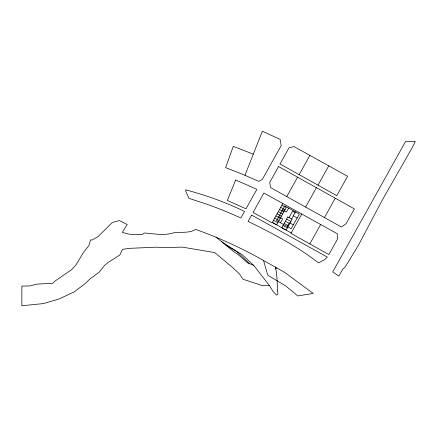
<?xml version="1.0" encoding="UTF-8"?>
<svg xmlns="http://www.w3.org/2000/svg" width="437" height="437" viewBox="0 0 437 437"><rect width="100%" height="100%" fill="white"/><g stroke="black" fill="none" stroke-linecap="round" stroke-linejoin="round"><path stroke-width="0.66" d="M244.971 175.281L262.331 131.247L280.122 139.37L281.199 145.608L262.408 179.296L258.786 181.371L244.043 174.887L225.623 167.633L233.26 146.368L253.302 154.141M282.837 203.544L272.071 222.848L253.083 212.464L263.882 193.012L337.43 233.828L337.479 239.148L328.881 254.553L290.971 233.396L301.765 214.043M286.787 196.584L297.608 177.176M299.148 174.647L309.893 155.375L347.573 176.308L336.774 195.656L280.002 163.962L288.983 147.848L294.019 146.564L309.893 155.375M280.456 222.761L282.613 218.888L278.779 216.747M288.622 208.116L286.459 211.994L282.624 209.853M288.988 217.593L292.593 211.131L295.177 212.573M287.349 226.606L289.512 222.733L293.347 224.875M291.572 219.035L295.516 211.961M305.61 207.067L316.421 187.686M317.989 185.168L328.755 165.858M309.838 243.912L320.643 224.525M324.462 217.566L335.255 198.207M275.452 268.881L276.916 268.018L284.864 272.519L313.165 293.435L297.837 295.936L285.711 285.951L267.755 275.179L263.555 260.523C241.901 248.183 219.117 237.799 195.645 229.398C189.647 233.276 181.694 231.976 174.827 232.484C164.793 235.969 154.556 233.795 144.297 232.987L142.478 234.336L135.186 234.735L128.21 234.035L122.311 232.347L127.205 224.509L119.312 220.57L112.287 222.531L97.97 236.679L92.12 240.028L90.541 239.875L88.809 245.692L83.636 252.176L75.945 264.948L71.378 269.864L54.854 281.16L52.811 283.318L37.161 284.105L29.913 285.907L21.883 286.071L21.85 305.753L43.258 303.595L58.716 299.143L74.323 291.823L84.658 283.957L89.935 278.992L99.161 272.136L104.481 265.516L107.802 262.735L119.907 254.902L122.507 249.341L128.926 248.374L155.08 247.211L168.666 247.495L182.267 247.107L214.769 252.581L233.456 268.252L239.503 273.988L242.999 279.243L262.582 285.678L269.498 285.651L272.956 291.233L276.561 295.177L277.948 294.112C276.861 285.104 277.642 275.933 275.321 267.116L263.555 260.523M269.498 285.651L253.81 265.456L247.834 262.987L237.378 253.957L234.112 251.969L216.08 237.127M281.925 205.177L286.235 207.58L276.621 224.82L272.311 222.417L291.211 232.965M280.723 207.335L285.033 209.738M293.358 215.84L297.193 217.981M279.522 209.487L283.832 211.89M278.32 211.645L282.63 214.048M277.118 213.797L281.428 216.2M286.596 219.084L290.905 221.488M275.916 215.949L280.226 218.353M285.394 221.242L289.704 223.646M274.715 218.107L279.024 220.51M284.192 223.394L288.502 225.798M273.513 220.259L277.823 222.662M282.99 225.552L287.3 227.956M275.321 267.116L276.916 268.018M225.809 245.13L241.994 254.542L253.81 265.456M221.51 241.595L236.696 251.461L249.549 263.691M185.96 189.904L185.643 191.018L188.948 198.343L207.111 204.303A388.99 388.99 0 0 1 235.057 215.414L240.858 218.019L244.529 211.448C225.809 202.271 206.084 195.301 185.96 189.904M235.658 180L227.349 200.452L245.998 208.82L256.874 189.352L235.658 180M415.15 141.768L411.954 148.116L382.02 200.572L358.335 245.392L345.055 267.231L342.854 269.077L338.812 276.053L332.732 271.94L405.645 141.353L415.15 141.768M251.625 215.091L248.123 221.406C272.606 233.391 296.914 246.124 318.529 262.883L324.582 259.704L327.335 257.098L251.625 215.091M278.566 166.546L269.744 182.355L270.519 187.539L341.434 227.011L346.12 223.673L354.38 208.881L278.566 166.546M284.787 205.974L276.616 220.619L291.184 228.748L299.356 214.103L284.787 205.974M287.797 216.932L281.789 227.704L286.098 230.108L292.107 219.336L287.797 216.932"/></g></svg>
